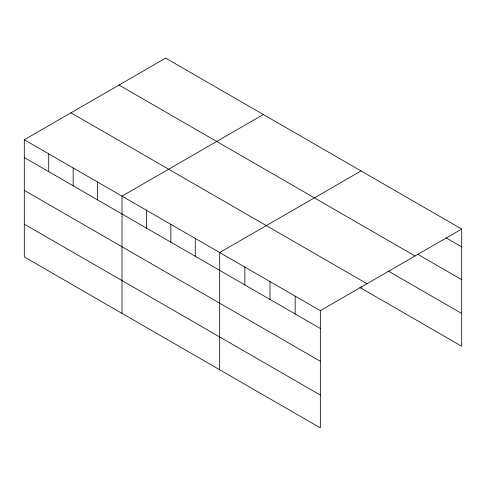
<?xml version="1.0" encoding="UTF-8"?>
<svg xmlns="http://www.w3.org/2000/svg" width="486" height="486" viewBox="0 0 486 486"><rect width="100%" height="100%" fill="white"/><g stroke="black" fill="none" stroke-linecap="round" stroke-linejoin="round"><path stroke-width="0.73" d="M24.3 139.743L320.341 310.657L320.341 427.874L24.3 256.954L24.3 139.743L165.659 58.126L461.7 229.046L461.7 346.257L359.762 287.408M263.357 114.532L121.992 196.144L121.992 313.361M361.049 170.932L219.684 252.544L219.684 369.761M320.341 310.657L461.7 229.046M446.215 237.94L461.7 246.876M417.826 254.342L461.7 279.675M119.015 85.062L415.05 255.976M388.144 271L461.7 313.464M70.95 112.807L366.985 283.727M24.3 157.573L320.341 328.493M24.3 190.372L320.341 361.286M24.3 224.161L320.341 395.075M361.049 286.655L361.049 288.149M295.172 296.132L295.172 313.962M270.009 281.601L270.009 299.437M244.847 267.075L244.847 284.911M195.263 238.444L195.263 256.28M170.841 224.344L170.841 242.18M146.414 210.244L146.414 228.08M97.571 182.043L97.571 199.88M73.149 167.943L73.149 185.78M48.722 153.843L48.722 171.68"/></g></svg>
